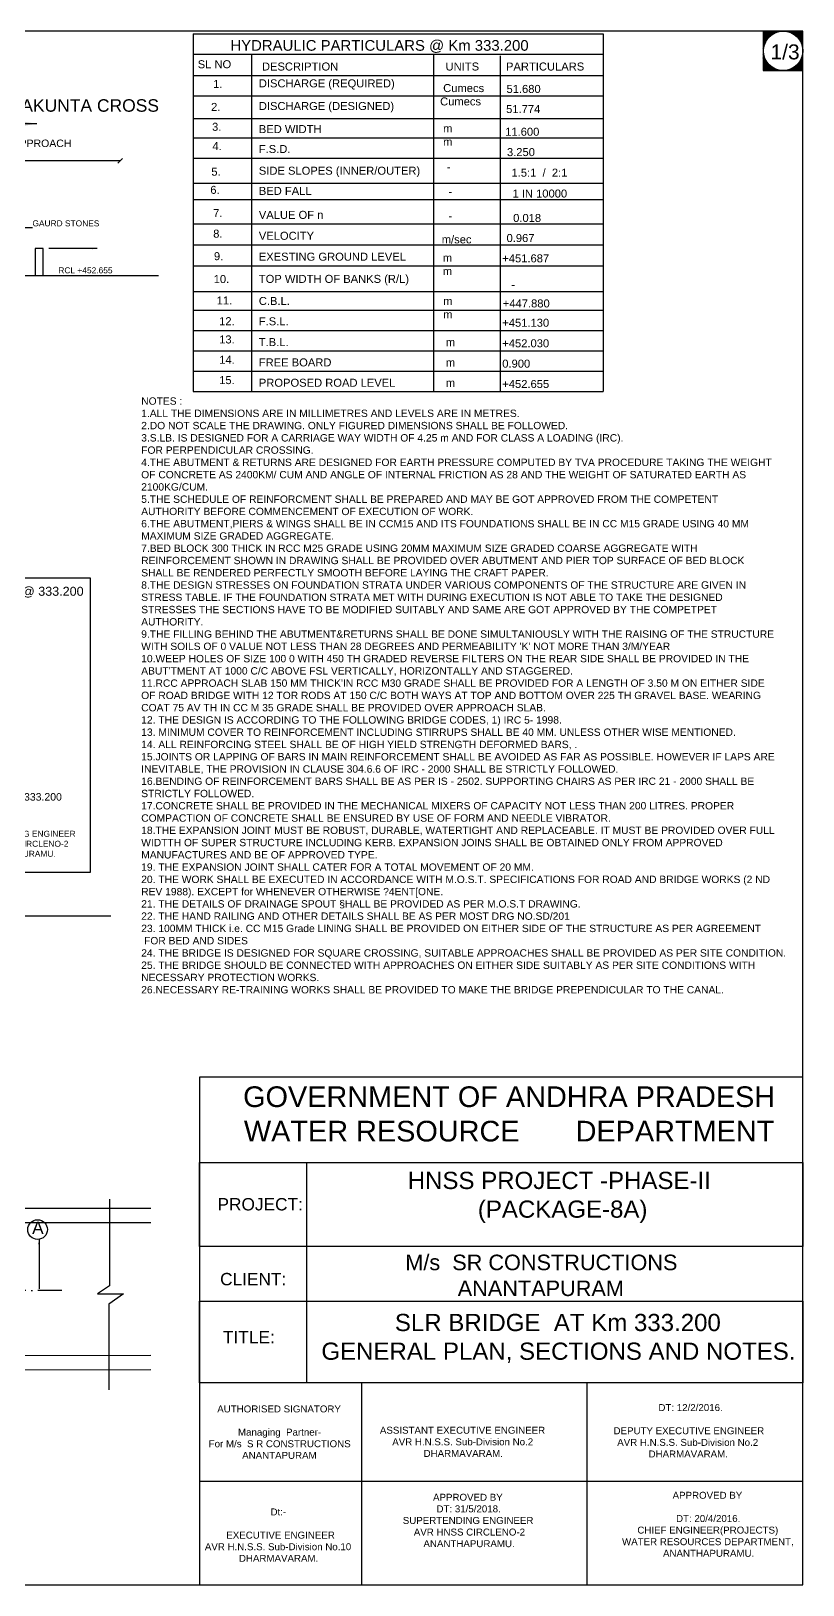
# Model space of a CAD drawing. Header units: millimetres. Extents: x 5124 to 3235262, y 2311 to 45960846.
# Drawn here: x 3219812 to 3235262, y 45929762 to 45960846 of the extents above; entities that cross this region are included whole.
import ezdxf

# ---------------------------------------------------------------- set-up
doc = ezdxf.new("R2010")
doc.units = ezdxf.units.MM
doc.header["$MEASUREMENT"] = 0
doc.linetypes.add('ACAD_ISO10W100', pattern=[18, 12, -3, 0, -3])
for name, color, linetype in [('DIMENSION', 7, 'Continuous'), ('DRAWING', 7, 'Continuous'), ('TEXT', 7, 'Continuous')]:
    doc.layers.add(name, color=color, linetype=linetype)
doc.styles.get("Standard").update_dxf_attribs({"font": 'arial.ttf', "height": 200})
doc.dimstyles.get("Standard").update_dxf_attribs({"dimtxt": 200, "dimasz": 110, "dimexe": 0.18, "dimexo": 0.0625, "dimgap": 0.09, "dimtad": 0, "dimtih": 1, "dimtoh": 1, "dimdec": 0, "dimzin": 0, "dimdsep": 46, "dimtxsty": 'Standard', "dimblk": 'OBLIQUE', "dimcen": 0.09, "dimse1": 1, "dimse2": 1, "dimadec": 0, "dimazin": 0, "dimtfac": 1, "dimtdec": 0, "dimtofl": 0, "dimtmove": 0, "dimatfit": 3, "dimfxl": 1, "dimtolj": 1, "dimtzin": 0, "dimarcsym": 0})

# ---------------------------------------------------------------- blocks, each defined once
blk = doc.blocks.new('_Oblique')
at = {"color": 0, "linetype": 'ByBlock', "lineweight": -2}
blk.add_line((-0.5, -0.5), (0.5, 0.5), dxfattribs=at)
blk = doc.blocks.new('*D47')
at = {"layer": 'Defpoints', "color": 0, "transparency": 16777216}
for p in [(3221597, 45958253), (3221597, 45958253), (3216674, 45955955)]:
    blk.add_point(p, dxfattribs=at)
at = {"layer": 'DRAWING', "color": 0, "lineweight": -2, "transparency": 16777216}
for p, q in [((3216674, 45958253), (3218769, 45958253)), ((3221597, 45958253), (3219502, 45958253))]:
    blk.add_line(p, q, dxfattribs=at)
at = {"layer": 'DRAWING', "color": 0, "lineweight": -2, "transparency": 16777216, "xscale": 95, "yscale": 95, "zscale": 95, "rotation": 180}
blk.add_blockref('_Oblique', (3216674, 45958253), dxfattribs=at)
at = {"layer": 'DRAWING', "color": 0, "lineweight": -2, "transparency": 16777216, "xscale": 95, "yscale": 95, "zscale": 95}
blk.add_blockref('_Oblique', (3221597, 45958253), dxfattribs=at)
at = {"layer": 'DRAWING', "color": 0, "transparency": 16777216, "insert": (3219135, 45958253), "char_height": 200, "attachment_point": 5}
blk.add_mtext('\\A1;15000', dxfattribs=at)

msp = doc.modelspace()

# ---------------------------------------------------------------- hatches: boundary and pattern name
at = {"layer": 'DIMENSION'}
h = msp.add_hatch(dxfattribs=at)
h.set_pattern_fill('ANSI31', color=256, style=0)
h.set_pattern_definition([(45, (108130.52332, -1387.55882), (-0.08838834764832, 0.08838834764832), [])])
h.paths.add_polyline_path([(3234866.9, 45960846.4), (3234468.8, 45960846.4), (3234468.8, 45960060.7), (3234805.2, 45960060.7, -0.3690245), (3234471.7, 45960451.1, -0.4142136)])
h.paths.add_polyline_path([(3235262.2, 45960846.4), (3234866.9, 45960846.4, -0.4142136), (3235262.2, 45960451.1)])
h.paths.add_polyline_path([(3235262.2, 45960451.1, -0.3690245), (3234928.6, 45960060.7), (3235262.2, 45960060.7)])

# ---------------------------------------------------------------- linework, layer by layer
msp.add_lwpolyline([(3235262.2, 45960846.4), (3234468.8, 45960846.4), (3234468.8, 45960060.7), (3235262.2, 45960060.7)], close=True, dxfattribs=at)
msp.add_circle((3234866.9, 45960451.1), 395.3, dxfattribs=at)
at = {"layer": 'DRAWING'}
msp.add_line((3221410.4, 45943141.5), (3207204.1, 45943141.5), dxfattribs=at)
for points in [[(3235262.2, 45960846.4), (3188924.6, 45960846.4), (3188924.6, 45929762.5), (3235262.2, 45929762.5)], [(3219895.9, 45955954.9), (3220055.2, 45955954.9), (3220055.2, 45956493.6), (3219895.9, 45956493.6)], [(3213629.5, 45949911.3), (3220996.6, 45949911.3), (3220996.6, 45944012.3), (3213629.5, 45944012.3)]]:
    msp.add_lwpolyline(points, close=True, dxfattribs=at)
for points in [[(3216673.5, 45955954.9), (3222365.9, 45955954.9)], [(3206949.8, 45937298.8), (3222206.7, 45937298.8)], [(3221380.6, 45937481), (3221380.6, 45935747.1), (3221144.2, 45935583), (3221663.8, 45935583), (3221369.6, 45935380.8), (3221369.6, 45933666.4)], [(3206949.8, 45937014.8), (3222206.7, 45937014.8)], [(3214628.4, 45934339), (3222210.1, 45934358.2)], [(3214628.1, 45934055.1), (3222210.8, 45934074.2)]]:
    msp.add_lwpolyline(points, dxfattribs=at)
at = {"layer": 'DRAWING', "linetype": 'ACAD_ISO10W100', "ltscale": 40}
msp.add_lwpolyline([(3220424.5, 45935650.2), (3190006.2, 45935688.6)], dxfattribs=at)
at = {"layer": 'DRAWING'}
msp.add_circle((3219941.2, 45936872.1), 196.9, dxfattribs=at)
at = {"layer": 'TEXT', "ltscale": 0.02}
for points in [[(3223058.1, 45960788.9), (3231264.3, 45960788.9)], [(3223058.1, 45960386.4), (3231264.3, 45960386.4)], [(3224224.2, 45960386.4), (3224224.2, 45953639.1)], [(3227869.7, 45960386.4), (3227869.7, 45953639.1)], [(3229200.1, 45960353.6), (3229200.1, 45953639.1)], [(3223058.1, 45959956.4), (3231264.3, 45959956.4)], [(3223058.1, 45959549.6), (3231264.3, 45959549.6)], [(3223058.1, 45959096.4), (3231264.3, 45959096.4)], [(3223058.1, 45958712.9), (3231264.3, 45958712.9)], [(3223058.1, 45958306.1), (3231264.3, 45958306.1)], [(3223058.1, 45957802.1), (3231264.3, 45957802.1)], [(3223058.1, 45957476.7), (3231264.3, 45957476.7)], [(3223058.1, 45956988.6), (3231264.3, 45956988.6)], [(3223058.1, 45956570.2), (3231264.3, 45956570.2)], [(3223058.1, 45956151.9), (3231264.3, 45956151.9)], [(3223058.1, 45955638), (3231264.3, 45955638)], [(3223058.1, 45955266.1), (3231264.3, 45955266.1)], [(3223058.1, 45954859.4), (3231264.3, 45954859.4)], [(3223058.1, 45954452.6), (3231264.3, 45954452.6)], [(3223058.1, 45954045.9), (3231264.3, 45954045.9)], [(3223058.1, 45953639.1), (3231264.3, 45953639.1)]]:
    msp.add_lwpolyline(points, dxfattribs=at)
at = {"layer": 'TEXT'}
for points in [[(3223058.1, 45960788.9), (3223058.1, 45953639.1)], [(3231264.3, 45960788.9), (3231264.3, 45953639.1)], [(3225328, 45938210.5), (3225328, 45933807.7)], [(3226423.3, 45933807.7), (3226423.3, 45929762.5)], [(3230938.9, 45933807.7), (3230938.9, 45929762.5)], [(3223183.1, 45931839.5), (3235262.2, 45931839.5)]]:
    msp.add_lwpolyline(points, dxfattribs=at)
for points in [[(3235262.2, 45939922), (3223183.1, 45939922), (3223183.1, 45929762.5), (3235262.2, 45929762.5)], [(3223183.1, 45938210.5), (3235262.2, 45938210.5), (3235262.2, 45936535.7), (3223183.1, 45936535.7)], [(3223183.1, 45935442.1), (3235262.2, 45935442.1), (3235262.2, 45933807.7), (3223183.1, 45933807.7)]]:
    msp.add_lwpolyline(points, close=True, dxfattribs=at)

# ---------------------------------------------------------------- texts
for s, height, p in [('MAMILLAKUNTA CROSS', 250, (3218316.9, 45959232.8)), ('15000MM STRAIGHT APPROACH', 150, (3217335.4, 45958526.2)), ('GAURD STONES', 120, (3219838.6, 45956940.2)), ('RCL +452.655', 120, (3220357.5, 45956000.5)), ('THE TRAIL PIT PARTICULARS FOR SLAB SLRB@ 333.200', 180, (3214013.5, 45949549.9)), ("CERTIFIED THAT THE TP'S CLASSIFICATION @ 333.200", 150, (3214866.6, 45945452.4)), ('A', 250, (3219831.4, 45936780.1))]:
    msp.add_text(s, height=height, dxfattribs=at).set_placement(p)
at = {"layer": 'TEXT', "attachment_point": 1}
for s, insert, char_height, width in [('\\PHYDRAULIC PARTICULARS @ Km 333.200', (3223802.6, 45961022.2), 213.424, 9076.723), ('1/3', (3234613.3, 45960580), 300, 425.761), (' SL NO', (3223085.1, 45960262.8), 160.07, 1180.245), (' DESCRIPTION ', (3224370.7, 45960217.6), 160.068, 2727.996), ('UNITS', (3228108.8, 45960217.6), 160.07, 1062.344), ('PARTICULARS', (3229318.3, 45960217.6), 160.068, 2544.491), ('1.', (3223456, 45959867.5), 160.07, 236.297), ('DISCHARGE (REQUIRED)', (3224370.7, 45959880.7), 160.068, 4463.254), (' Cumecs \\PCumecs \\P ', (3227999, 45959786.2), 160.07, 998.575), ('51.680', (3229328.3, 45959769.1), 160.07, 880.985), ('2.', (3223415, 45959409.2), 160.07, 236.297), ('DISCHARGE (DESIGNED)', (3224370.7, 45959427.5), 160.068, 4442.825), ('\\P51.774', (3229320.7, 45959633.5), 160.07, 1089.976), ('3.', (3223435, 45959011.4), 160.07, 236.297), ('BED WIDTH', (3224370.7, 45958965.5), 160.07, 2020.551), ('m \\Pm ', (3228058.7, 45958978.8), 160.07, 188.231), ('11.600', (3229301.8, 45958912.5), 160.07, 583.007), ('4.', (3223440.8, 45958624.3), 160.07, 236.297), ('F.S.D.', (3224370.7, 45958567.3), 160.07, 986.591), ('3.250', (3229337.7, 45958505.7), 160.07, 731.996), ('5.', (3223419.4, 45958113.4), 160.07, 236.297), ('SIDE SLOPES (INNER/OUTER)', (3224370.7, 45958133.2), 160.068, 16267.8), ('-', (3228131.2, 45958210.6), 160.1, 188.231), ('1.5:1  /  2:1', (3229428.4, 45958093.6), 160.068, 1173.002), ('6.', (3223399.8, 45957750.2), 160.07, 236.297), ('BED FALL', (3224370.7, 45957729.3), 160.07, 1708.862), ('-', (3228165.5, 45957714.9), 160.1, 188.231), ('1 IN 10000', (3229448.5, 45957676.3), 160.07, 1119.708), ('7.', (3223457.1, 45957286), 160.07, 236.297), ('VALUE OF n', (3224370.7, 45957249.8), 160.07, 2112.936), (' 0.018 \\P', (3229399.3, 45957188.2), 160.07, 733.042), ('8.', (3223457.1, 45956874.3), 160.07, 236.297), ('-', (3228165.5, 45957226.8), 160.1, 188.231), ('VELOCITY', (3224370.7, 45956831.4), 160.07, 1826.74), ('m/sec', (3228032.1, 45956759.1), 160.07, 694.323), ('0.967', (3229329.3, 45956786.5), 160.07, 732.65), ('9.', (3223472.4, 45956423.4), 160.07, 236.297), ('EXESTING GROUND LEVEL', (3224370.7, 45956413.1), 160.068, 4200.872), ('m \\Pm ', (3228052.7, 45956391.7), 160.07, 188.231), ('+451.687', (3229243.5, 45956379.8), 160.07, 1187.073), ('10.', (3223467.4, 45955965.7), 160.07, 236.297), ('TOP WIDTH OF BANKS (R/L)', (3224370.7, 45955969.1), 160.068, 4956.098), ('-', (3229424.7, 45955852.9), 160.1, 1327.822), ('11.', (3223526.8, 45955537.1), 160.07, 236.297), ('C.B.L.', (3224370.7, 45955527.3), 160.07, 978.275), ('m \\Pm ', (3228061, 45955524.8), 160.07, 188.231), ('+447.880', (3229254.7, 45955478.2), 160.07, 1187.073), ('12.', (3223576.3, 45955123.2), 160.07, 236.297), ('F.S.L.', (3224370.7, 45955120.6), 160.07, 925.121), ('\\P+451.130', (3229243.5, 45955358.3), 160.07, 1187.073), ('13.', (3223577.1, 45954757.6), 160.07, 236.297), ('T.B.L.', (3224370.7, 45954705), 160.07, 946.817), ('m ', (3228113.6, 45954702.6), 160.07, 321.96), ('+452.030', (3229243.5, 45954680.5), 160.07, 1187.073), ('14.', (3223577.1, 45954350.8), 160.07, 236.297), ('FREE BOARD', (3224370.7, 45954298.3), 160.07, 2428.308), ('m ', (3228113.6, 45954295.9), 160.07, 321.96), ('0.900', (3229243.5, 45954273.8), 160.07, 1187.073), ('15.', (3223577.1, 45953944.1), 160.07, 236.297), ('PROPOSED ROAD LEVEL', (3224370.7, 45953891.6), 160.068, 3131.814), ('m ', (3228113.6, 45953889.2), 160.07, 321.96), ('+452.655', (3229243.5, 45953867), 160.07, 1187.073), ("NOTES :\\P1.ALL THE DIMENSIONS ARE IN MILLIMETRES AND LEVELS ARE IN METRES. \\P2.DO NOT SCALE THE DRAWING. ONLY FIGURED DIMENSIONS SHALL BE FOLLOWED. \\P3.S.LB. IS DESIGNED FOR A CARRIAGE WAY WIDTH OF 4.25 m AND FOR CLASS A LOADING (IRC). \\PFOR PERPENDICULAR CROSSING.\\P4.THE ABUTMENT & RETURNS ARE DESIGNED FOR EARTH PRESSURE COMPUTED BY TVA PROCEDURE TAKING THE WEIGHT OF CONCRETE AS 2400KM/ CUM AND ANGLE OF INTERNAL FRICTION AS 28 AND THE WEIGHT OF SATURATED EARTH AS 2100KG/CUM.\\P5.THE SCHEDULE OF REINFORCMENT SHALL BE PREPARED AND MAY BE GOT APPROVED FROM THE COMPETENT AUTHORITY BEFORE COMMENCEMENT OF EXECUTION OF WORK.\\P6.THE ABUTMENT,PIERS & WINGS SHALL BE IN CCM15 AND ITS FOUNDATIONS SHALL BE IN CC M15 GRADE USING 40 MM MAXIMUM SIZE GRADED AGGREGATE. \\P7.BED BLOCK 300 THICK IN RCC M25 GRADE USING 20MM MAXIMUM SIZE GRADED COARSE AGGREGATE WITH REINFORCEMENT SHOWN IN DRAWING SHALL BE PROVIDED OVER ABUTMENT AND PIER TOP SURFACE OF BED BLOCK SHALL BE RENDERED PERFECTLY SMOOTH BEFORE LAYING THE CRAFT PAPER.\\P8.THE DESIGN STRESSES ON FOUNDATION STRATA UNDER VARIOUS COMPONENTS OF THE STRUCTURE ARE GIVEN IN STRESS TABLE. IF THE FOUNDATION STRATA MET WITH DURING EXECUTION IS NOT ABLE TO TAKE THE DESIGNED STRESSES THE SECTIONS HAVE TO BE MODIFIED SUITABLY AND SAME ARE GOT APPROVED BY THE COMPETPET AUTHORITY.\\P9.THE FILLING BEHIND THE ABUTMENT&RETURNS SHALL BE DONE SIMULTANIOUSLY WITH THE RAISING OF THE STRUCTURE WITH SOILS OF 0 VALUE NOT LESS THAN 28 DEGREES AND PERMEABILITY 'K' NOT MORE THAN 3/M/YEAR \\P10.WEEP HOLES OF SIZE 100 0 WITH 450 TH GRADED REVERSE FILTERS ON THE REAR SIDE SHALL BE PROVIDED IN THE ABUT'TMENT AT 1000 C/C ABOVE FSL VERTICALLY, HORIZONTALLY AND STAGGERED.\\P11.RCC APPROACH SLAB 150 MM THICK'IN RCC M30 GRADE SHALL BE PROVIDED FOR A LENGTH OF 3.50 M ON EITHER SIDE OF ROAD BRIDGE WITH 12 TOR RODS AT 150 C/C BOTH WAYS AT TOP AND BOTTOM OVER 225 TH GRAVEL BASE. WEARING COAT 75 AV TH IN CC M 35 GRADE SHALL BE PROVIDED OVER APPROACH SLAB. \\P12. THE DESIGN IS ACCORDING TO THE FOLLOWING BRIDGE CODES, 1) IRC 5- 1998.\\P13. MINIMUM COVER TO REINFORCEMENT INCLUDING STIRRUPS SHALL BE 40 MM. UNLESS OTHER WISE MENTIONED.\\P14. ALL REINFORCING STEEL SHALL BE OF HIGH YIELD STRENGTH DEFORMED BARS, .\\P15.JOINTS OR LAPPING OF BARS IN MAIN REINFORCEMENT SHALL BE AVOIDED AS FAR AS POSSIBLE. HOWEVER IF LAPS ARE INEVITABLE, THE PROVISION IN CLAUSE 304.6.6 OF IRC - 2000 SHALL BE STRICTLY FOLLOWED. \\P16.BENDING OF REINFORCEMENT BARS SHALL BE AS PER IS - 2502. SUPPORTING CHAIRS AS PER IRC 21 - 2000 SHALL BE STRICTLY FOLLOWED.\\P17.CONCRETE SHALL BE PROVIDED IN THE MECHANICAL MIXERS OF CAPACITY NOT LESS THAN 200 LITRES. PROPER COMPACTION OF CONCRETE SHALL BE ENSURED BY USE OF FORM AND NEEDLE VIBRATOR. \\P18.THE EXPANSION JOINT MUST BE ROBUST, DURABLE, WATERTIGHT AND REPLACEABLE. IT MUST BE PROVIDED OVER FULL WIDTTH OF SUPER STRUCTURE INCLUDING KERB. EXPANSION JOINS SHALL BE OBTAINED ONLY FROM APPROVED MANUFACTURES AND BE OF APPROVED TYPE. \\P19. THE EXPANSION JOINT SHALL CATER FOR A TOTAL MOVEMENT OF 20 MM. \\P20. THE WORK SHALL BE EXECUTED IN ACCORDANCE WITH M.O.S.T. SPECIFICATIONS FOR ROAD AND BRIDGE WORKS (2 ND REV 1988). EXCEPT for WHENEVER OTHERWISE ?4ENT[ONE.\\P21. THE DETAILS OF DRAINAGE SPOUT §HALL BE PROVIDED AS PER M.O.S.T DRAWING. \\P22. THE HAND RAILING AND OTHER DETAILS SHALL BE AS PER MOST DRG NO.SD/201 \\P23. 100MM THICK i.e. CC M15 Grade LINING SHALL BE PROVIDED ON EITHER SIDE OF THE STRUCTURE AS PER AGREEMENT        FOR BED AND SIDES \\P24. THE BRIDGE IS DESIGNED FOR SQUARE CROSSING, SUITABLE APPROACHES SHALL BE PROVIDED AS PER SITE CONDITION. \\P25. THE BRIDGE SHOULD BE CONNECTED WITH APPROACHES ON EITHER SIDE SUITABLY AS PER SITE CONDITIONS WITH NECESSARY PROTECTION WORKS. \\P26.NECESSARY RE-TRAINING WORKS SHALL BE PROVIDED TO MAKE THE BRIDGE PREPENDICULAR TO THE CANAL.\\P ", (3222016.6, 45953519), 147.1741, 12733.737), ('\\pi4215.2; \\P\\pi4238.5;\\P\\pi4191.9;  \\P\\pi3116.3;SUPERTENDING ENGINEER                \\P\\pi3260.2; AVR HNSS CIRCLENO-2    \\P\\pi3519.3;ANANTAPURAMU.', (3215334.1, 45945448.5), 120, 8476.996), ('PROJECT:', (3223543.6, 45937501.3), 247.44, 2308.724), ('\\pi1266.6;M/s  SR CONSTRUCTIONS \\P\\pi2316.2;ANANTAPURAM', (3226035.7, 45936369.6), 310.631, 7926.955), ('CLIENT:', (3223596, 45936003.7), 247.44, 2308.724), ('\\pi2105.7;SLR BRIDGE  AT Km 333.200\\P\\pi633.83;GENERAL PLAN, SECTIONS AND NOTES.', (3224988.6, 45935184.4), 344.419, 10691.719), ('TITLE:', (3223653, 45934844.1), 247.44, 1341.785), ('\\pi2257.8;AUTHORISED SIGNATORY\\P\\pi3494.5;\\P\\pi2672.2;Managing  Partner-\\P\\pi2086.5;For M/s  S R CONSTRUCTIONS\\P\\pi2756.1;ANANTAPURAM', (3221280.9, 45933352.8), 139.243, 6989.005), ('\\pi2805.5;  DT: 12/2/2016. \\P\\pi3494.5;\\P\\pi1960.9; DEPUTY EXECUTIVE ENGINEER\\P\\pi2088.9;AVR H.N.S.S. Sub-Division No.2\\P\\pi2716.1;DHARMAVARAM.', (3229456, 45933380.1), 139.243, 6989.005), ('\\pi3494.5;\\P\\P\\pi1842;ASSISTANT EXECUTIVE ENGINEER\\P\\pi2088.9;AVR H.N.S.S. Sub-Division No.2\\P\\pi2716.1;DHARMAVARAM.', (3224952.7, 45933390.9), 139.243, 6989.005), ('\\pi2798;APPROVED BY\\P\\pi2867.1;DT: 31/5/2018.  \\P\\pi2192.3;SUPERTENDING ENGINEER                \\P\\pi2359.3; AVR HNSS CIRCLENO-2\\P\\pi0;^I^I^I^I       ANANTHAPURAMU.', (3225059.9, 45931586), 139.243, 6989.005), ('\\pi2798;APPROVED BY\\P\\pi3494.5;\\P\\pi2867.1;DT: 20/4/2016.  \\P\\pi2092.5;CHIEF ENGINEER(PROJECTS)                \\P\\pi1785.9;WATER RESOURCES DEPARTMENT,\\P\\pi0;^I^I^I^I       ANANTHAPURAMU.', (3229855.1, 45931625.3), 139.243, 6989.005), ('\\pi3348.4;Dt:- \\P\\pi3494.5;\\P\\pi2355.4;  EXECUTIVE ENGINEER\\P\\pi2034.3;AVR H.N.S.S. Sub-Division No.10\\P\\pi2716.1;DHARMAVARAM.', (3221256.3, 45931292.4), 139.243, 6989.005)]:
    msp.add_mtext(s, dxfattribs=dict(at, insert=insert, char_height=char_height, width=width))
at = {"layer": 'TEXT', "color": 7, "width": 11786.891, "attachment_point": 5}
for s, insert, char_height in [('GOVERNMENT OF ANDHRA PRADESH\\PWATER RESOURCE       DEPARTMENT', (3229381, 45939181.8), 413.303), ('HNSS PROJECT -PHASE-II\\P (PACKAGE-8A)', (3230385.4, 45937515.4), 344.419)]:
    msp.add_mtext(s, dxfattribs=dict(at, insert=insert, char_height=char_height))

# ---------------------------------------------------------------- dimensions: what is measured, and where the dimension line sits
at = {"layer": 'DRAWING'}
dim = msp.add_linear_dim(base=(3221597.5, 45958252.9), p1=(3216673.5, 45955954.9), p2=(3221597.5, 45958252.9), angle=180, text='15000', dimstyle='Standard', override={"dimasz": 95, "dimarcsym": 1}, dxfattribs=at)
dim.commit()
dim.dimension.update_dxf_attribs({"geometry": '*D47', "text_midpoint": (3219135.5, 45958252.9)})

# ---------------------------------------------------------------- leaders
for points, override in [([(3219927.3, 45958993), (3218854.5, 45958993)], {"dimasz": 400, "dimgap": 0.09, "dimtad": 0, "dimarcsym": 1}), ([(3219115, 45956246.6), (3219598, 45956916), (3219838.6, 45956916)], {"dimasz": 95, "dimgap": 0.09, "dimtad": 0, "dimarcsym": 1}), ([(3221135.2, 45956498.5), (3220169.4, 45956498.5)], {"dimasz": 95, "dimgap": 0.09, "dimtad": 0, "dimarcsym": 1}), ([(3219970.7, 45936673.8), (3219971.9, 45935688)], {"dimasz": 95, "dimgap": 0.09, "dimtad": 0, "dimarcsym": 1})]:
    msp.add_leader(points, dimstyle='Standard', override=override, dxfattribs=at)

doc.saveas('drawing.dxf')
